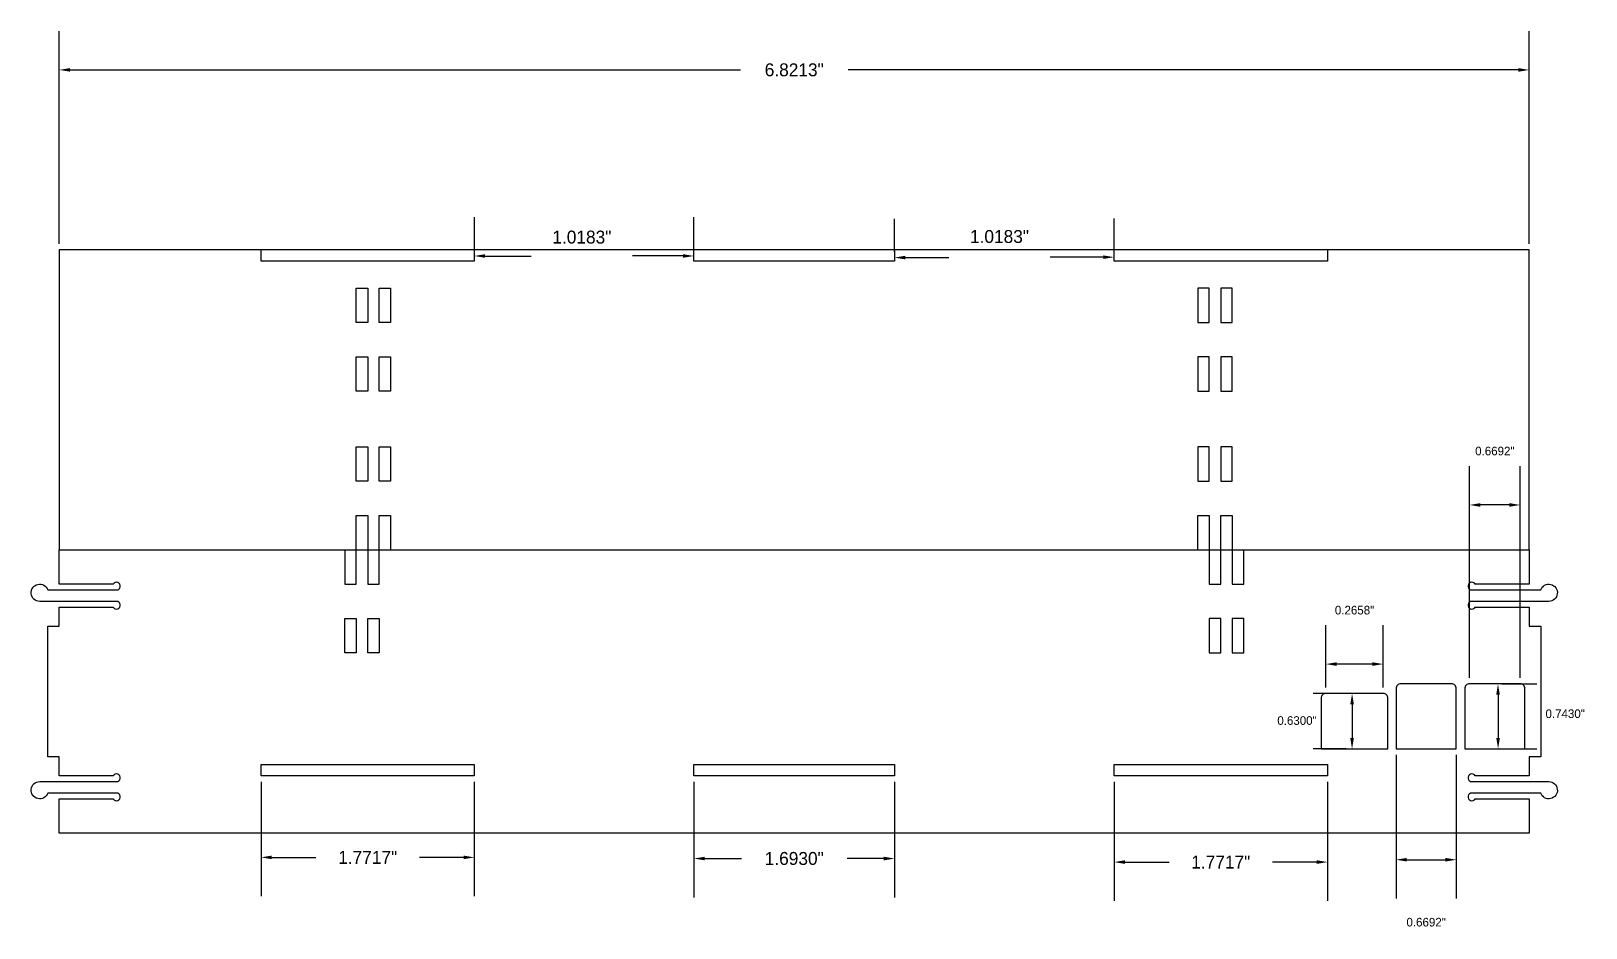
# Paper-space layout 'Layout5' of a CAD drawing. Header units: millimetres. Extents: x 1.93 to 9.15, y 2.16 to 6.32.
import ezdxf

# ---------------------------------------------------------------- set-up
doc = ezdxf.new("R2010")
doc.units = ezdxf.units.MM
doc.header["$MEASUREMENT"] = 0
doc.layers.add('CORTE', color=1, linetype='Continuous')
doc.dimstyles.new('minimize lette', dxfattribs={"dimtxt": 0.04, "dimasz": 0.05, "dimexe": 0.18, "dimexo": 0.0275, "dimgap": 0.06, "dimtad": 0, "dimtih": 1, "dimtoh": 1, "dimdec": 4, "dimzin": 0, "dimdsep": 46, "dimlunit": 3, "dimtxsty": 'Standard', "dimcen": 0, "dimadec": 0, "dimazin": 0, "dimtfac": 1, "dimtdec": 4, "dimtofl": 0, "dimtmove": 2, "dimatfit": 3, "dimfxl": 1, "dimtolj": 1, "dimtzin": 0, "dimarcsym": 0})
doc.dimstyles.new('MyStyle', dxfattribs={"dimtxt": 0.06, "dimasz": 0.05, "dimexe": 0.18, "dimexo": 0.0275, "dimgap": 0.09, "dimtad": 0, "dimtih": 1, "dimtoh": 1, "dimdec": 4, "dimzin": 0, "dimdsep": 46, "dimlunit": 3, "dimtxsty": 'Standard', "dimcen": 0, "dimadec": 0, "dimazin": 0, "dimtfac": 1, "dimtdec": 4, "dimtofl": 0, "dimtmove": 2, "dimatfit": 3, "dimfxl": 1, "dimtolj": 1, "dimtzin": 0, "dimarcsym": 0})

# ---------------------------------------------------------------- blocks, each defined once
blk = doc.blocks.new('*D37')
at = {"color": 0, "lineweight": -2, "transparency": 16777216}
for p, q in [((7.9433, 3.2797), (7.9433, 3.5682)), ((8.209, 3.2797), (8.209, 3.5682)), ((8.159, 3.3882), (7.9933, 3.3882))]:
    blk.add_line(p, q, dxfattribs=at)
at = {"color": 0, "transparency": 16777216}
for points in [[(7.9933, 3.3966), (7.9933, 3.3799), (7.9433, 3.3882)], [(8.159, 3.3966), (8.159, 3.3799), (8.209, 3.3882)]]:
    blk.add_solid(points, dxfattribs=at)
at = {"layer": 'Defpoints', "color": 0, "transparency": 16777216}
for p in [(7.9433, 3.3882), (7.9433, 3.2522), (8.209, 3.2522)]:
    blk.add_point(p, dxfattribs=at)
at = {"color": 0, "transparency": 16777216, "insert": (8.0762, 3.6382), "char_height": 0.04, "attachment_point": 5}
blk.add_mtext('\\A1;0.2658"', dxfattribs=at)
blk = doc.blocks.new('*D38')
at = {"color": 0, "lineweight": -2, "transparency": 16777216}
for p, q in [((8.2686, 2.9678), (8.2686, 2.3005)), ((8.5482, 2.9678), (8.5482, 2.3005)), ((8.3186, 2.4805), (8.4982, 2.4805))]:
    blk.add_line(p, q, dxfattribs=at)
at = {"color": 0, "transparency": 16777216}
for points in [[(8.3186, 2.4888), (8.3186, 2.4722), (8.2686, 2.4805)], [(8.4982, 2.4888), (8.4982, 2.4722), (8.5482, 2.4805)]]:
    blk.add_solid(points, dxfattribs=at)
at = {"layer": 'Defpoints', "color": 0, "transparency": 16777216}
for p in [(8.2686, 2.9953), (8.5482, 2.9953), (8.5482, 2.4805)]:
    blk.add_point(p, dxfattribs=at)
at = {"color": 0, "transparency": 16777216, "insert": (8.4084, 2.1905), "char_height": 0.04, "attachment_point": 5}
blk.add_mtext('\\A1;0.6692"', dxfattribs=at)
blk = doc.blocks.new('*D39')
at = {"color": 0, "lineweight": -2, "transparency": 16777216}
for p, q in [((8.6096, 3.324), (8.6096, 4.3064)), ((8.8449, 3.324), (8.8449, 4.3064)), ((8.7949, 4.1264), (8.6596, 4.1264))]:
    blk.add_line(p, q, dxfattribs=at)
at = {"color": 0, "transparency": 16777216}
for points in [[(8.6596, 4.1348), (8.6596, 4.1181), (8.6096, 4.1264)], [(8.7949, 4.1348), (8.7949, 4.1181), (8.8449, 4.1264)]]:
    blk.add_solid(points, dxfattribs=at)
at = {"layer": 'Defpoints', "color": 0, "transparency": 16777216}
for p in [(8.6096, 4.1264), (8.6096, 3.2965), (8.8449, 3.2965)]:
    blk.add_point(p, dxfattribs=at)
at = {"color": 0, "transparency": 16777216, "insert": (8.7273, 4.3764), "char_height": 0.04, "attachment_point": 5}
blk.add_mtext('\\A1;0.6692"', dxfattribs=at)
blk = doc.blocks.new('*D40')
at = {"color": 0, "lineweight": -2, "transparency": 16777216}
for p, q in [((6.9606, 2.842), (6.9606, 2.2896)), ((7.9502, 2.842), (7.9502, 2.2896)), ((7.0106, 2.4696), (7.2154, 2.4696)), ((7.9002, 2.4696), (7.6954, 2.4696))]:
    blk.add_line(p, q, dxfattribs=at)
at = {"color": 0, "transparency": 16777216}
for points in [[(7.0106, 2.4779), (7.0106, 2.4612), (6.9606, 2.4696)], [(7.9002, 2.4779), (7.9002, 2.4612), (7.9502, 2.4696)]]:
    blk.add_solid(points, dxfattribs=at)
at = {"layer": 'Defpoints', "color": 0, "transparency": 16777216}
for p in [(6.9606, 2.8695), (7.9502, 2.8695), (6.9606, 2.4696)]:
    blk.add_point(p, dxfattribs=at)
at = {"color": 0, "transparency": 16777216, "insert": (7.4554, 2.4696), "char_height": 0.06, "attachment_point": 5}
blk.add_mtext('\\A1;1.7717"', dxfattribs=at)
blk = doc.blocks.new('*D41')
at = {"color": 0, "lineweight": -2, "transparency": 16777216}
for p, q in [((5.0105, 2.842), (5.0105, 2.306)), ((5.9417, 2.842), (5.9417, 2.306)), ((5.0605, 2.486), (5.2311, 2.486)), ((5.8917, 2.486), (5.7211, 2.486))]:
    blk.add_line(p, q, dxfattribs=at)
at = {"color": 0, "transparency": 16777216}
for points in [[(5.0605, 2.4943), (5.0605, 2.4776), (5.0105, 2.486)], [(5.8917, 2.4943), (5.8917, 2.4776), (5.9417, 2.486)]]:
    blk.add_solid(points, dxfattribs=at)
at = {"layer": 'Defpoints', "color": 0, "transparency": 16777216}
for p in [(5.0105, 2.8695), (5.9417, 2.8695), (5.0105, 2.486)]:
    blk.add_point(p, dxfattribs=at)
at = {"color": 0, "transparency": 16777216, "insert": (5.4761, 2.486), "char_height": 0.06, "attachment_point": 5}
blk.add_mtext('\\A1;1.6930"', dxfattribs=at)
blk = doc.blocks.new('*D42')
at = {"color": 0, "lineweight": -2, "transparency": 16777216}
for p, q in [((3.0019, 2.842), (3.0019, 2.3114)), ((3.9916, 2.842), (3.9916, 2.3114)), ((3.0519, 2.4914), (3.2568, 2.4914)), ((3.9416, 2.4914), (3.7368, 2.4914))]:
    blk.add_line(p, q, dxfattribs=at)
at = {"color": 0, "transparency": 16777216}
for points in [[(3.0519, 2.4998), (3.0519, 2.4831), (3.0019, 2.4914)], [(3.9416, 2.4998), (3.9416, 2.4831), (3.9916, 2.4914)]]:
    blk.add_solid(points, dxfattribs=at)
at = {"layer": 'Defpoints', "color": 0, "transparency": 16777216}
for p in [(3.0019, 2.8695), (3.9916, 2.8695), (3.0019, 2.4914)]:
    blk.add_point(p, dxfattribs=at)
at = {"color": 0, "transparency": 16777216, "insert": (3.4968, 2.4914), "char_height": 0.06, "attachment_point": 5}
blk.add_mtext('\\A1;1.7717"', dxfattribs=at)
blk = doc.blocks.new('*D43')
at = {"color": 0, "lineweight": -2, "transparency": 16777216}
for p, q in [((2.0654, 5.3376), (2.0654, 6.3248)), ((8.8867, 5.3376), (8.8867, 6.3248)), ((2.1154, 6.1448), (5.2261, 6.1448)), ((8.8367, 6.1448), (5.7261, 6.1448))]:
    blk.add_line(p, q, dxfattribs=at)
at = {"color": 0, "transparency": 16777216}
for points in [[(2.1154, 6.1531), (2.1154, 6.1365), (2.0654, 6.1448)], [(8.8367, 6.1531), (8.8367, 6.1365), (8.8867, 6.1448)]]:
    blk.add_solid(points, dxfattribs=at)
at = {"layer": 'Defpoints', "color": 0, "transparency": 16777216}
for p in [(2.0654, 6.1448), (2.0654, 5.3101), (8.8867, 5.3101)]:
    blk.add_point(p, dxfattribs=at)
at = {"color": 0, "transparency": 16777216, "insert": (5.4761, 6.1448), "char_height": 0.06, "attachment_point": 5}
blk.add_mtext('\\A1;6.8213"', dxfattribs=at)
blk = doc.blocks.new('*D44')
at = {"color": 0, "lineweight": -2, "transparency": 16777216}
for p, q in [((3.9917, 5.3089), (3.9917, 5.4614)), ((5.01, 5.3091), (5.01, 5.4616)), ((4.0417, 5.2814), (4.2556, 5.2814)), ((4.9601, 5.2816), (4.7256, 5.2816))]:
    blk.add_line(p, q, dxfattribs=at)
at = {"color": 0, "transparency": 16777216}
for points in [[(4.0417, 5.2897), (4.0417, 5.273), (3.9917, 5.2814)], [(4.9601, 5.29), (4.9601, 5.2733), (5.0101, 5.2816)]]:
    blk.add_solid(points, dxfattribs=at)
at = {"layer": 'Defpoints', "color": 0, "transparency": 16777216}
for p in [(3.9917, 5.2814), (5.0101, 5.2816), (5.0101, 5.2816)]:
    blk.add_point(p, dxfattribs=at)
at = {"color": 0, "transparency": 16777216, "insert": (4.4906, 5.3688), "char_height": 0.06, "attachment_point": 5}
blk.add_mtext('\\A1;1.0183"', dxfattribs=at)
blk = doc.blocks.new('*D45')
at = {"color": 0, "lineweight": -2, "transparency": 16777216}
for p, q in [((5.9416, 5.3012), (5.9413, 5.454)), ((6.9603, 5.3033), (6.96, 5.4561)), ((5.9917, 5.2741), (6.1936, 5.2745)), ((6.9104, 5.276), (6.6636, 5.2755))]:
    blk.add_line(p, q, dxfattribs=at)
at = {"color": 0, "transparency": 16777216}
for points in [[(5.9917, 5.2824), (5.9917, 5.2658), (5.9417, 5.274)], [(6.9104, 5.2843), (6.9104, 5.2677), (6.9604, 5.2761)]]:
    blk.add_solid(points, dxfattribs=at)
at = {"layer": 'Defpoints', "color": 0, "transparency": 16777216}
for p in [(5.9417, 5.2737), (6.9604, 5.2761), (6.9604, 5.2758)]:
    blk.add_point(p, dxfattribs=at)
at = {"color": 0, "transparency": 16777216, "insert": (6.4286, 5.3715), "char_height": 0.06, "attachment_point": 5}
blk.add_mtext('\\A1;1.0183"', dxfattribs=at)
blk = doc.blocks.new('*D46')
at = {"color": 0, "lineweight": -2, "transparency": 16777216}
for p, q in [((8.0373, 3.2517), (7.8848, 3.2518)), ((8.0648, 3.2017), (8.0646, 3.0447)), ((8.0371, 2.9947), (7.8846, 2.9949))]:
    blk.add_line(p, q, dxfattribs=at)
at = {"color": 0, "transparency": 16777216}
for points in [[(8.0565, 3.2017), (8.0731, 3.2017), (8.0648, 3.2517)], [(8.0563, 3.0447), (8.073, 3.0447), (8.0646, 2.9947)]]:
    blk.add_solid(points, dxfattribs=at)
at = {"layer": 'Defpoints', "color": 0, "transparency": 16777216}
for p in [(8.0648, 3.2517), (8.0646, 2.9947), (8.0646, 2.9947)]:
    blk.add_point(p, dxfattribs=at)
at = {"color": 0, "transparency": 16777216, "insert": (7.8092, 3.126), "char_height": 0.04, "attachment_point": 5}
blk.add_mtext('\\A1;0.6300"', dxfattribs=at)
blk = doc.blocks.new('*D49')
at = {"color": 0, "lineweight": -2, "transparency": 16777216}
for p, q in [((8.7592, 3.2962), (8.9219, 3.2964)), ((8.742, 3.2462), (8.7422, 3.0449)), ((8.7595, 2.995), (8.9222, 2.9951))]:
    blk.add_line(p, q, dxfattribs=at)
at = {"color": 0, "transparency": 16777216}
for points in [[(8.7503, 3.2462), (8.7336, 3.2462), (8.7419, 3.2962)], [(8.7505, 3.045), (8.7339, 3.0449), (8.7422, 2.9949)]]:
    blk.add_solid(points, dxfattribs=at)
at = {"layer": 'Defpoints', "color": 0, "transparency": 16777216}
for p in [(8.7317, 3.2962), (8.732, 2.9949), (8.7422, 2.9949)]:
    blk.add_point(p, dxfattribs=at)
at = {"color": 0, "transparency": 16777216, "insert": (9.0536, 3.1577), "char_height": 0.04, "attachment_point": 5}
blk.add_mtext('\\A1;0.7430"', dxfattribs=at)

psp = doc.layouts.new('Layout5')

# ---------------------------------------------------------------- linework, layer by layer
at = {"layer": 'CORTE', "color": 18, "true_color": 0x000000}
for p, q in [((3.00195, 2.92261), (3.9916, 2.92261)), ((3.00195, 2.86946), (3.00195, 2.92261)), ((3.9916, 2.92261), (3.9916, 2.86946)), ((5.0105, 2.92261), (5.94169, 2.92261)), ((5.0105, 2.86946), (5.0105, 2.92261)), ((5.94169, 2.92261), (5.94169, 2.86946)), ((6.96058, 2.92261), (7.95024, 2.92261)), ((6.96058, 2.86946), (6.96058, 2.92261)), ((7.95024, 2.92261), (7.95024, 2.86946)), ((3.9916, 2.86946), (3.00195, 2.86946)), ((5.94169, 2.86946), (5.0105, 2.86946)), ((7.95024, 2.86946), (6.96058, 2.86946))]:
    psp.add_line(p, q, dxfattribs=at)
for points in [[(8.88675, 3.91828), (8.88675, 5.31007), (2.06544, 5.31007), (2.06544, 3.91828)], [(3.9916, 5.31007), (3.9916, 5.25692), (3.00195, 5.25692), (3.00195, 5.31007)], [(5.94169, 5.31007), (5.94169, 5.25692), (5.0105, 5.25692), (5.0105, 5.31007)], [(7.95024, 5.31007), (7.95024, 5.25692), (6.96058, 5.25692), (6.96058, 5.31007)], [(3.49677, 4.97343), (3.44362, 4.97343), (3.44362, 5.13289), (3.49677, 5.13289), (3.49677, 4.97343)], [(3.60308, 4.97343), (3.54993, 4.97343), (3.54993, 5.13289), (3.60308, 5.13289), (3.60308, 4.97343)], [(7.34911, 4.97343), (7.40226, 4.97343), (7.40226, 5.13289), (7.34911, 5.13289), (7.34911, 4.97343)], [(7.45541, 4.97343), (7.50857, 4.97343), (7.50857, 5.13289), (7.45541, 5.13289), (7.45541, 4.97343)], [(3.49677, 4.65451), (3.44362, 4.65451), (3.44362, 4.81397), (3.49677, 4.81397), (3.49677, 4.65451)], [(3.60308, 4.65451), (3.54993, 4.65451), (3.54993, 4.81397), (3.60308, 4.81397), (3.60308, 4.65451)], [(7.34911, 4.65451), (7.40226, 4.65451), (7.40226, 4.81397), (7.34911, 4.81397), (7.34911, 4.65451)], [(7.45541, 4.65451), (7.50857, 4.65451), (7.50857, 4.81397), (7.45541, 4.81397), (7.45541, 4.65451)], [(3.49677, 4.2372), (3.44362, 4.2372), (3.44362, 4.39666), (3.49677, 4.39666), (3.49677, 4.2372)], [(3.60308, 4.2372), (3.54993, 4.2372), (3.54993, 4.39666), (3.60308, 4.39666), (3.60308, 4.2372)], [(7.34911, 4.2372), (7.40226, 4.2372), (7.40226, 4.39666), (7.34911, 4.39666), (7.34911, 4.2372)], [(7.45541, 4.2372), (7.50857, 4.2372), (7.50857, 4.39666), (7.45541, 4.39666), (7.45541, 4.2372)], [(3.44362, 3.91828), (3.44362, 4.07774), (3.49677, 4.07774), (3.49677, 3.91828)], [(3.54993, 3.91828), (3.54993, 4.07774), (3.60308, 4.07774), (3.60308, 3.91828)], [(7.34911, 3.91828), (7.34911, 4.07774), (7.40226, 4.07774), (7.40226, 3.91828)], [(7.45541, 3.91828), (7.45541, 4.07774), (7.50857, 4.07774), (7.50857, 3.91828)], [(3.39047, 3.91828), (3.39047, 3.75882), (3.44362, 3.75882), (3.44362, 3.91828)], [(3.49677, 3.91828), (3.49677, 3.75882), (3.54993, 3.75882), (3.54993, 3.91828)], [(7.40226, 3.91828), (7.40226, 3.75882), (7.45541, 3.75882), (7.45541, 3.91828)], [(7.50857, 3.91828), (7.50857, 3.75882), (7.56172, 3.75882), (7.56172, 3.91828)], [(3.44362, 3.4399), (3.39047, 3.4399), (3.39047, 3.59936), (3.44362, 3.59936), (3.44362, 3.4399)], [(3.54993, 3.4399), (3.49677, 3.4399), (3.49677, 3.59936), (3.54993, 3.59936), (3.54993, 3.4399)], [(7.40226, 3.4399), (7.45541, 3.4399), (7.45541, 3.59936), (7.40226, 3.59936), (7.40226, 3.4399)], [(7.50857, 3.4399), (7.56172, 3.4399), (7.56172, 3.59936), (7.50857, 3.59936), (7.50857, 3.4399)]]:
    psp.add_lwpolyline(points, dxfattribs=at)
for points in [[(8.63633, 3.75882, 1.7320518), (8.62098, 3.73225), (8.9399, 3.73225, -1.9318512), (8.97749, 3.67909), (8.62098, 3.67909, 1.7320508), (8.63633, 3.65252), (8.88675, 3.65252), (8.88675, 3.56393), (8.9399, 3.56393), (8.9399, 2.95805), (8.88675, 2.95805), (8.88675, 2.86946), (8.63633, 2.86946, 1.7320508), (8.62098, 2.84288), (8.97749, 2.84288, -1.9318512), (8.9399, 2.78973), (8.62098, 2.78973, 1.7320518), (8.63633, 2.76315), (8.88675, 2.76315), (8.88675, 2.60369), (2.06544, 2.60369), (2.06544, 2.76315), (2.31586, 2.76315, 1.7320518), (2.3312, 2.78973), (2.01229, 2.78973, -1.9318512), (1.9747, 2.84288), (2.3312, 2.84288, 1.7320508), (2.31586, 2.86946), (2.06544, 2.86946), (2.06544, 2.95805), (2.01229, 2.95805), (2.01229, 3.56393), (2.06544, 3.56393), (2.06544, 3.65252), (2.31586, 3.65252, 1.7320508), (2.3312, 3.67909), (1.9747, 3.67909, -1.9318512), (2.01229, 3.73225), (2.3312, 3.73225, 1.7320518), (2.31586, 3.75882), (2.06544, 3.75882), (2.06544, 3.91828), (8.88675, 3.91828), (8.88675, 3.75882)], [(7.94328, 3.25216, 0.4142136), (7.92114, 3.23001), (7.92114, 2.99525), (8.23119, 2.99525), (8.23119, 3.23001, 0.4142136), (8.20905, 3.25216)], [(8.29073, 3.29645, 0.4142136), (8.26858, 3.27431), (8.26858, 2.99525), (8.54816, 2.99525), (8.54816, 3.27431, 0.4142136), (8.52602, 3.29645)], [(8.60964, 3.29645, 0.4142136), (8.5875, 3.27431), (8.5875, 2.99525), (8.86708, 2.99525), (8.86708, 3.27431, 0.4142136), (8.84494, 3.29645)]]:
    psp.add_lwpolyline(points, format="xyb", close=True, dxfattribs=at)

# ---------------------------------------------------------------- dimensions: what is measured, and where the dimension line sits
for base, p1, p2, dimstyle, picture, middle in [((2.06544, 6.1448), (8.88675, 5.31007), (2.06544, 5.31007), 'MyStyle', '*D43', (5.47609, 6.1448)), ((7.94328, 3.38823), (8.20905, 3.25216), (7.94328, 3.25216), 'minimize lette', '*D37', (8.07616, 3.63823))]:
    dim = psp.add_linear_dim(base=base, p1=p1, p2=p2, dimstyle=dimstyle)
    dim.commit()
    dim.dimension.update_dxf_attribs({"geometry": picture, "text_midpoint": middle})
dim = psp.add_linear_dim(base=(5.01006, 5.28164), p1=(3.99173, 5.28135), p2=(5.01006, 5.28164), angle=0.01634, dimstyle='MyStyle')
dim.commit()
dim.dimension.update_dxf_attribs({"geometry": '*D44', "text_midpoint": (4.49062, 5.36883), "dimtype": 161})
for base, p1, p2, angle, text, dimstyle, picture, middle in [((6.96038, 5.27609), (5.9417, 5.27368), (6.96038, 5.27577), 0.117605, '1.0183"', 'MyStyle', '*D45', (6.42863, 5.37145)), ((8.06459, 2.99471), (8.06485, 3.25166), (8.06459, 2.99471), 269.942137, '0.6300"', 'minimize lette', '*D46', (7.80921, 3.12597)), ((8.74224, 2.99495), (8.73167, 3.29617), (8.73197, 2.99494), 270.058337, '0.7430"', 'minimize lette', '*D49', (9.05356, 3.1577))]:
    dim = psp.add_linear_dim(base=base, p1=p1, p2=p2, angle=angle, text=text, dimstyle=dimstyle)
    dim.commit()
    dim.dimension.update_dxf_attribs({"geometry": picture, "text_midpoint": middle, "dimtype": 161})
dim = psp.add_aligned_dim(p1=(8.84494, 3.29645), p2=(8.60964, 3.29645), distance=-0.82999, text='0.6692"', dimstyle='minimize lette')
dim.commit()
dim.dimension.update_dxf_attribs({"geometry": '*D39', "text_midpoint": (8.72729, 4.37645)})
for base, p1, p2, text, dimstyle, picture, middle in [((8.54816, 2.48049), (8.26858, 2.99525), (8.54816, 2.99525), '0.6692"', 'minimize lette', '*D38', (8.40837, 2.19049)), ((3.00195, 2.49143), (3.9916, 2.86946), (3.00195, 2.86946), '1.7717"', 'MyStyle', '*D42', (3.49677, 2.49143)), ((5.0105, 2.48596), (5.94169, 2.86946), (5.0105, 2.86946), '1.6930"', 'MyStyle', '*D41', (5.47609, 2.48596)), ((6.96058, 2.46955), (7.95024, 2.86946), (6.96058, 2.86946), '1.7717"', 'MyStyle', '*D40', (7.45541, 2.46955))]:
    dim = psp.add_linear_dim(base=base, p1=p1, p2=p2, text=text, dimstyle=dimstyle)
    dim.commit()
    dim.dimension.update_dxf_attribs({"geometry": picture, "text_midpoint": middle})

doc.saveas('drawing.dxf')
